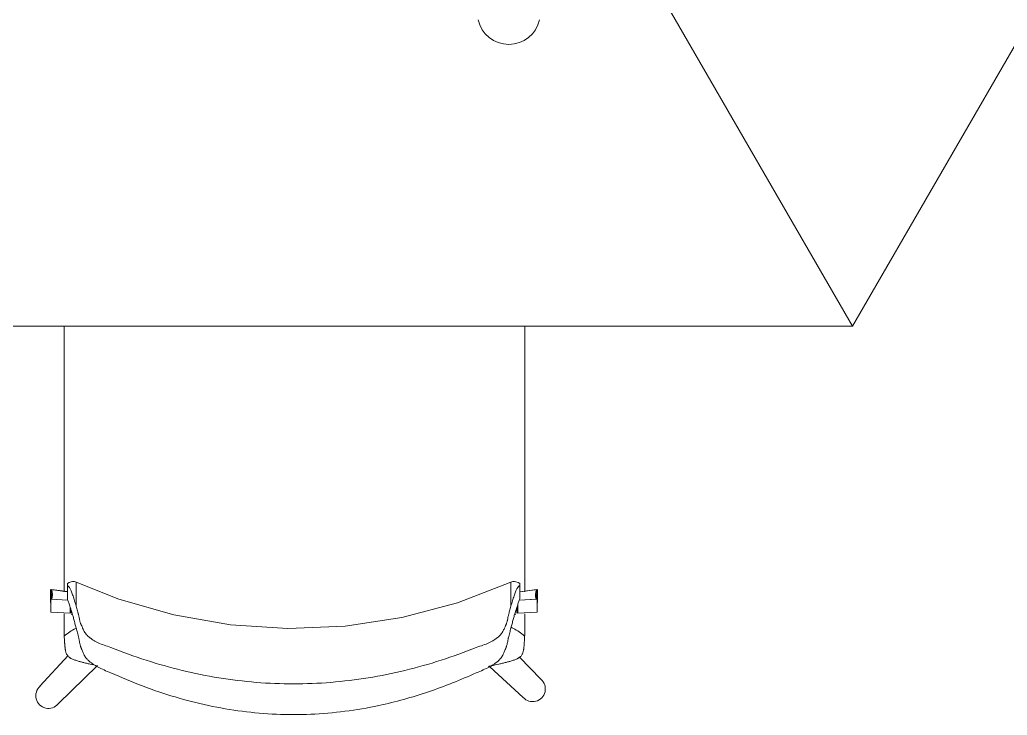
# Model space of a CAD drawing. Header units: millimetres. Extents: x 155927 to 326028, y -36033 to 97293.
# Drawn here: x 175118 to 176135, y 22365 to 23082 of the extents above; entities that cross this region are included whole.
import ezdxf

# ---------------------------------------------------------------- set-up
doc = ezdxf.new("R2010")
doc.units = ezdxf.units.MM
doc.header["$MEASUREMENT"] = 0
doc.layers.add('A-GENM', color=8, linetype='CONTINUOUS', lineweight=9)
doc.layers.add('I-FURN', color=8, linetype='CONTINUOUS', lineweight=9)

msp = doc.modelspace()

# ---------------------------------------------------------------- linework, layer by layer
at = {"layer": 'A-GENM'}
msp.add_arc((175621.3, 23089.1), 32.5, 192.6804, 347.3196, dxfattribs=at)
at = {"layer": 'I-FURN'}
for p, q in [((175975.4, 22766.1), (176550.3, 23762)), ((175975.4, 22766.1), (175573, 23462.9)), ((175573, 23462.9), (175975.4, 22766.1)), ((174825.4, 22766.1), (175975.4, 22766.1)), ((175168.3, 22502.3), (175166.6, 22501)), ((175166.6, 22485.3), (175166.6, 22499)), ((175170.5, 22503), (175168.3, 22502.3)), ((175172, 22503.2), (175170.5, 22503)), ((175173.9, 22503.1), (175172, 22503.2)), ((175175.7, 22502.6), (175173.9, 22503.1)), ((175219.6, 22485.1), (175175.7, 22502.6)), ((175623.4, 22502.6), (175568.3, 22481.3)), ((175623.4, 22502.6), (175625.3, 22503.1)), ((175625.3, 22503.1), (175627.1, 22503.2)), ((175627.1, 22503.2), (175628.6, 22503)), ((175628.6, 22503), (175630.8, 22502.3)), ((175630.8, 22502.3), (175632.6, 22501)), ((175632.6, 22485.3), (175632.6, 22499)), ((175166.6, 22492.7), (175149.4, 22494.8)), ((175149.4, 22494.8), (175149.4, 22481.5)), ((175166.6, 22492.8), (175150.3, 22494.8)), ((175649.7, 22494.8), (175632.6, 22492.7)), ((175650.7, 22494.8), (175632.6, 22492.6)), ((175650.7, 22481.4), (175650.7, 22494.8)), ((175149.7, 22485.1), (175167.1, 22483.9)), ((175149.7, 22471.7), (175149.7, 22485.1)), ((175276.4, 22468.7), (175219.6, 22485.1)), ((175568.3, 22481.3), (175511.2, 22466.2)), ((175630.4, 22470.4), (175630.4, 22479.2)), ((175632, 22483.9), (175649.4, 22485.1)), ((175632, 22483.8), (175650.4, 22485.1)), ((175650.4, 22485.1), (175650.4, 22471.7)), ((175169.6, 22470.4), (175149.7, 22471.7)), ((175169.6, 22476.3), (175169.6, 22470.4)), ((175170.6, 22473.4), (175170.6, 22470.4)), ((175334.6, 22458.5), (175276.4, 22468.7)), ((175629.5, 22470.4), (175629.5, 22476.3)), ((175650.4, 22471.7), (175630.4, 22470.4)), ((175393.7, 22454.7), (175334.6, 22458.5)), ((175511.2, 22466.2), (175452.7, 22457.2)), ((175452.7, 22457.2), (175393.7, 22454.7)), ((175167.4, 22426.8), (175138.4, 22395.3)), ((175654.3, 22402.5), (175632.2, 22425.2)), ((175157.1, 22377), (175197.8, 22416.5)), ((175601.7, 22415.3), (175636.1, 22383.7))]:
    msp.add_line(p, q, dxfattribs=at)
for centre, start, end in [((175645.8, 22392.5), 221.9896, 49.6059), ((175147.2, 22385.5), 131.9662, 319.5824)]:
    msp.add_arc(centre, 13.1, start, end, dxfattribs=at)
for centre, start_param, end_param in [((175132.9, 22489.4), 6.026179, 6.605675), ((175133.8, 22489.4), 6.026179, 6.605675), ((175666.2, 22489.4), 2.819103, 3.398599), ((175667.2, 22489.4), 2.819103, 3.398599), ((175132.9, 22476.1), 0.238848, 0.322489), ((175667.2, 22476), 2.819103, 2.902745)]:
    msp.add_ellipse(centre, major_axis=(17.4, 0), ratio=0.978487, start_param=start_param, end_param=end_param, dxfattribs=at)
for points, knots in [([(175163.2, 22492.4), (175163.2, 22493.1), (175163.2, 22496.4), (175163.2, 22502.3), (175163.2, 22510.1), (175163.2, 22517.8), (175163.2, 22527.9), (175163.2, 22540.3), (175163.2, 22552.5), (175163.2, 22562.4), (175163.2, 22570), (175163.2, 22577.6), (175163.2, 22587.6), (175163.2, 22600.1), (175163.2, 22615), (175163.2, 22630.1), (175163.2, 22645.3), (175163.2, 22660.2), (175163.2, 22672.7), (175163.2, 22682.8), (175163.2, 22690.5), (175163.2, 22698.1), (175163.2, 22708.1), (175163.2, 22720.6), (175163.2, 22733.1), (175163.2, 22743.1), (175163.2, 22750.8), (175163.2, 22758.4), (175163.2, 22763.5), (175163.2, 22766.2), (175163.2, 22766.4)], [-0.8977274, -0.8977274, -0.8977274, -0.8977274, -0.8928571, -0.875, -0.8571429, -0.8392857, -0.8214286, -0.7857143, -0.75, -0.7321429, -0.7142857, -0.6964286, -0.6785714, -0.6428571, -0.6071429, -0.5714286, -0.5357143, -0.5, -0.4642857, -0.4464286, -0.4285714, -0.4107143, -0.3928571, -0.3571429, -0.3214286, -0.3035714, -0.2857143, -0.2678571, -0.25, -0.2488464, -0.2488464, -0.2488464, -0.2488464]), ([(175637.8, 22766.4), (175637.8, 22766.3), (175637.8, 22761.2), (175637.8, 22750.9), (175637.8, 22735.6), (175637.8, 22720.5), (175637.8, 22707.9), (175637.8, 22697.8), (175637.8, 22690.1), (175637.8, 22682.5), (175637.8, 22672.5), (175637.8, 22660.1), (175637.8, 22647.8), (175637.8, 22637.8), (175637.8, 22630.2), (175637.8, 22622.7), (175637.8, 22612.7), (175637.8, 22600.2), (175637.8, 22587.8), (175637.8, 22577.7), (175637.8, 22570), (175637.8, 22562.3), (175637.8, 22552.3), (175637.8, 22539.8), (175637.8, 22524.7), (175637.8, 22509.3), (175637.8, 22498.5), (175637.8, 22493), (175637.8, 22492.5)], [-0.7507659, -0.7507659, -0.7507659, -0.7507659, -0.75, -0.7142857, -0.6785714, -0.6428571, -0.6071429, -0.5892857, -0.5714286, -0.5535714, -0.5357143, -0.5, -0.4642857, -0.4464286, -0.4285714, -0.4107143, -0.3928571, -0.3571429, -0.3214286, -0.3035714, -0.2857143, -0.2678571, -0.25, -0.2142857, -0.1785714, -0.1428571, -0.1071429, -0.103964, -0.103964, -0.103964, -0.103964]), ([(175166.6, 22499.3), (175166.6, 22499.7), (175166.6, 22500.5), (175166.6, 22501.1), (175166.6, 22501), (175166.6, 22500.3), (175166.6, 22499.5), (175166.6, 22499)], [0.4171888, 0.4171888, 0.4171888, 0.4171888, 0.5, 0.625, 0.75, 0.875, 1, 1, 1, 1]), ([(175175.7, 22477.7), (175175.7, 22480.7), (175175.7, 22486), (175175.7, 22492.4), (175175.7, 22497.2), (175175.7, 22499.8), (175175.7, 22501.3), (175175.7, 22501.7), (175175.7, 22502)], [0, 0, 0, 0, 0.1111111, 0.2222222, 0.3333333, 0.4444444, 0.5, 0.5555556, 0.5555556, 0.5555556, 0.5555556]), ([(175623.4, 22502), (175623.4, 22501.7), (175623.4, 22501), (175623.4, 22499.1), (175623.4, 22495.2), (175623.4, 22487.9), (175623.4, 22481.4), (175623.4, 22477.7)], [0.4444444, 0.4444444, 0.4444444, 0.4444444, 0.5138889, 0.5833333, 0.7222222, 0.8611111, 1, 1, 1, 1]), ([(175632.6, 22499), (175632.6, 22499.5), (175632.6, 22500.3), (175632.6, 22501), (175632.6, 22501.1), (175632.6, 22500.5), (175632.6, 22499.7), (175632.6, 22499.3)], [0, 0, 0, 0, 0.125, 0.25, 0.375, 0.5, 0.5837817, 0.5837817, 0.5837817, 0.5837817]), ([(175211.4, 22409.2), (175208.9, 22410.1), (175204.2, 22412), (175199.1, 22414.4), (175195.4, 22416.5), (175193, 22418.1), (175191.1, 22419.4), (175189.9, 22420.4), (175189.2, 22420.9), (175188.8, 22421.3), (175188.3, 22421.8), (175187.7, 22422.3), (175186.8, 22423.3), (175185.6, 22424.7), (175184.5, 22426.4), (175183.5, 22428.2), (175182.8, 22429.8), (175182.1, 22431.5), (175181.6, 22432.8), (175181.2, 22433.7), (175181, 22434.3), (175180.9, 22434.6), (175180.7, 22435), (175180.5, 22435.5), (175180.2, 22436.3), (175179.8, 22437.5), (175179.5, 22438.9), (175179.1, 22440.6), (175178.9, 22442.3), (175178.5, 22444), (175178.3, 22445.3), (175177.9, 22446.6), (175177.5, 22448.3), (175176.7, 22451.2), (175175.6, 22455.2), (175174.4, 22459.7), (175173.3, 22464), (175172.2, 22468.1), (175171.1, 22471.8), (175170, 22475.2), (175169.3, 22477.3), (175169, 22478.2)], [0, 0, 0, 0, 0.035714, 0.071429, 0.089286, 0.107143, 0.125, 0.133929, 0.138393, 0.142857, 0.147321, 0.151786, 0.160714, 0.178571, 0.196429, 0.214286, 0.232143, 0.25, 0.267857, 0.276786, 0.28125, 0.285714, 0.290179, 0.294643, 0.303571, 0.321429, 0.339286, 0.357143, 0.392857, 0.410714, 0.428571, 0.446429, 0.464286, 0.5, 0.571429, 0.642857, 0.714286, 0.785714, 0.857143, 0.928571, 1, 1, 1, 1]), ([(175630.1, 22478.2), (175629.4, 22476.3), (175628.4, 22473.1), (175626.9, 22468.1), (175625.8, 22464), (175624.7, 22459.7), (175623.5, 22455.2), (175622.4, 22451.2), (175621.5, 22447.9), (175621, 22445.7), (175620.6, 22444), (175620.3, 22442.3), (175620, 22440.6), (175619.6, 22438.9), (175619.3, 22437.5), (175618.9, 22436.3), (175618.6, 22435.5), (175618.4, 22435), (175618.2, 22434.6), (175618.1, 22434.3), (175617.9, 22433.7), (175617.5, 22432.8), (175617, 22431.5), (175616.3, 22429.8), (175615.6, 22428.2), (175614.6, 22426.4), (175613.5, 22424.7), (175612.4, 22423.3), (175611.4, 22422.3), (175610.8, 22421.8), (175610.4, 22421.3), (175609.9, 22420.9), (175609.2, 22420.4), (175608, 22419.4), (175606.1, 22418.1), (175603.7, 22416.5), (175600.1, 22414.4), (175594.9, 22412), (175590.2, 22410.1), (175587.7, 22409.2)], [0, 0, 0, 0, 0.142857, 0.214286, 0.285714, 0.357143, 0.428571, 0.5, 0.535714, 0.571429, 0.589286, 0.607143, 0.642857, 0.660714, 0.678571, 0.696429, 0.705357, 0.709821, 0.714286, 0.71875, 0.723214, 0.732143, 0.75, 0.767857, 0.785714, 0.803571, 0.821429, 0.839286, 0.848214, 0.852679, 0.857143, 0.861607, 0.866071, 0.875, 0.892857, 0.910714, 0.928571, 0.964286, 1, 1, 1, 1]), ([(175175.7, 22477.7), (175176.1, 22476.1), (175176.8, 22473.7), (175177.5, 22470.9), (175178, 22469.4), (175178.3, 22468.2), (175178.6, 22467), (175178.8, 22465.5), (175179.1, 22464.1), (175179.4, 22462.6), (175179.7, 22461.4), (175180, 22460.4), (175180.4, 22459.6), (175180.6, 22459.1), (175180.7, 22458.8), (175180.9, 22458.4), (175181.1, 22458), (175181.5, 22457.1), (175182, 22455.8), (175182.7, 22454.2), (175183.6, 22452.5), (175184.5, 22450.8), (175185.7, 22449.1), (175186.9, 22447.7), (175187.9, 22446.7), (175188.5, 22446.2), (175188.9, 22445.8), (175189.4, 22445.4), (175190.1, 22444.9), (175191.3, 22444.1), (175193.2, 22442.8), (175195.6, 22441.4), (175199.2, 22439.6), (175204.3, 22437.5), (175208.9, 22436), (175211.4, 22435.3)], [0, 0, 0, 0, 0.125, 0.1875, 0.21875, 0.25, 0.28125, 0.3125, 0.375, 0.40625, 0.4375, 0.46875, 0.484375, 0.492188, 0.5, 0.507812, 0.515625, 0.53125, 0.5625, 0.59375, 0.625, 0.65625, 0.6875, 0.71875, 0.734375, 0.742188, 0.75, 0.757812, 0.765625, 0.78125, 0.8125, 0.84375, 0.875, 0.9375, 1, 1, 1, 1]), ([(175587.7, 22435.3), (175590.2, 22436), (175594.8, 22437.5), (175599.9, 22439.6), (175603.5, 22441.4), (175605.9, 22442.8), (175607.8, 22444.1), (175609, 22444.9), (175609.7, 22445.4), (175610.2, 22445.8), (175610.6, 22446.2), (175611.2, 22446.7), (175612.2, 22447.7), (175613.4, 22449.1), (175614.6, 22450.8), (175615.5, 22452.5), (175616.4, 22454.2), (175617.1, 22455.8), (175617.6, 22457.1), (175618, 22458), (175618.2, 22458.4), (175618.4, 22458.8), (175618.6, 22459.1), (175618.8, 22459.6), (175619.1, 22460.4), (175619.4, 22461.4), (175619.7, 22462.6), (175620, 22464.1), (175620.3, 22465.5), (175620.5, 22467), (175620.8, 22468.2), (175621.2, 22469.4), (175621.6, 22470.9), (175622.3, 22473.7), (175623, 22476.1), (175623.4, 22477.7)], [0, 0, 0, 0, 0.0625, 0.125, 0.15625, 0.1875, 0.21875, 0.234375, 0.242188, 0.25, 0.257812, 0.265625, 0.28125, 0.3125, 0.34375, 0.375, 0.40625, 0.4375, 0.46875, 0.484375, 0.492188, 0.5, 0.507812, 0.515625, 0.53125, 0.5625, 0.59375, 0.625, 0.6875, 0.71875, 0.75, 0.78125, 0.8125, 0.875, 1, 1, 1, 1]), ([(175176, 22455.3), (175175.7, 22455.2), (175173.3, 22454), (175169.1, 22451.4), (175165.3, 22448.6), (175163.4, 22447)], [0.93933321, 0.93933321, 0.93933321, 0.93933321, 0.94444444, 0.97222222, 1, 1, 1, 1]), ([(175637.6, 22447), (175635.8, 22448.6), (175631.9, 22451.4), (175627.2, 22454.3), (175624.4, 22455.6), (175623.6, 22456)], [0, 0, 0, 0, 0.02777778, 0.05555556, 0.06696683, 0.06696683, 0.06696683, 0.06696683]), ([(175197.4, 22416.4), (175195.1, 22416.9), (175191.3, 22417.7), (175186.9, 22418.8), (175184.4, 22419.4), (175182.6, 22419.8), (175180.9, 22420.3), (175179.4, 22420.7), (175177.8, 22421.1), (175176, 22421.7), (175174.3, 22422.3), (175172.6, 22422.9), (175171.3, 22423.5), (175170.3, 22424), (175169.6, 22424.4), (175168.9, 22424.8), (175168, 22425.5), (175167.1, 22426.4), (175166.2, 22427.6), (175165.5, 22428.8), (175165.1, 22430), (175164.8, 22431.4), (175164.6, 22432.6), (175164.4, 22433.4), (175164.4, 22434), (175164.3, 22434.3), (175164.3, 22434.7), (175164.2, 22435.3), (175164.1, 22436.1), (175164, 22437.4), (175163.9, 22438.6), (175163.8, 22439.6), (175163.8, 22440.4), (175163.7, 22441.2), (175163.7, 22442.3), (175163.5, 22444.3), (175163.4, 22445.9), (175163.4, 22447)], [0, 0, 0, 0, 0.125, 0.1875, 0.21875, 0.25, 0.28125, 0.3125, 0.34375, 0.375, 0.40625, 0.4375, 0.46875, 0.484375, 0.5, 0.515625, 0.53125, 0.5625, 0.59375, 0.625, 0.65625, 0.6875, 0.71875, 0.734375, 0.742188, 0.75, 0.757812, 0.765625, 0.78125, 0.8125, 0.84375, 0.859375, 0.875, 0.890625, 0.90625, 0.9375, 1, 1, 1, 1]), ([(175637.6, 22447), (175637.6, 22445.9), (175637.5, 22444.3), (175637.4, 22442.3), (175637.3, 22441.2), (175637.2, 22440.4), (175637.2, 22439.6), (175637.1, 22438.6), (175637, 22437.4), (175636.9, 22436.1), (175636.8, 22435.3), (175636.7, 22434.7), (175636.7, 22434.3), (175636.7, 22434), (175636.6, 22433.4), (175636.5, 22432.6), (175636.2, 22431.4), (175635.9, 22430), (175635.5, 22428.8), (175634.8, 22427.6), (175633.9, 22426.4), (175633, 22425.5), (175632.1, 22424.8), (175631.4, 22424.4), (175630.7, 22424), (175629.8, 22423.5), (175628.4, 22422.9), (175626.8, 22422.3), (175625, 22421.7), (175623.2, 22421.1), (175621.6, 22420.7), (175620.1, 22420.3), (175618.4, 22419.8), (175616.6, 22419.4), (175614.1, 22418.8), (175609.7, 22417.7), (175605.9, 22416.9), (175603.6, 22416.4)], [0, 0, 0, 0, 0.0625, 0.09375, 0.109375, 0.125, 0.140625, 0.15625, 0.1875, 0.21875, 0.234375, 0.242188, 0.25, 0.257812, 0.265625, 0.28125, 0.3125, 0.34375, 0.375, 0.40625, 0.4375, 0.46875, 0.484375, 0.5, 0.515625, 0.53125, 0.5625, 0.59375, 0.625, 0.65625, 0.6875, 0.71875, 0.75, 0.78125, 0.8125, 0.875, 1, 1, 1, 1]), ([(175211.4, 22435.3), (175223.4, 22430.4), (175247.5, 22421.6), (175297.1, 22407.6), (175360.8, 22397.2), (175438.3, 22397.2), (175502, 22407.6), (175551.6, 22421.6), (175575.8, 22430.4), (175587.7, 22435.3)], [-1, -1, -1, -1, -0.9, -0.8, -0.6, -0.4, -0.2, -0.1, 0, 0, 0, 0]), ([(175587.7, 22409.2), (175571.6, 22401.8), (175538.8, 22388.6), (175481.9, 22372.8), (175417.3, 22364.3), (175346.4, 22367.5), (175288.6, 22380), (175243.9, 22395.1), (175222.1, 22404.3), (175211.4, 22409.2)], [-1, -1, -1, -1, -0.863636, -0.727273, -0.545455, -0.363636, -0.181818, -0.090909, 0, 0, 0, 0])]:
    msp.add_open_spline(points, degree=3, knots=knots, dxfattribs=at)
for points in [[(175166.6, 22499), (175167, 22498.8), (175167.9, 22498.1), (175169.4, 22495.9), (175170.9, 22492.7), (175172.4, 22488.5), (175174, 22483.5), (175175.1, 22479.7), (175175.7, 22477.7)], [(175623.4, 22477.7), (175624, 22479.7), (175625.1, 22483.5), (175626.7, 22488.5), (175628.2, 22492.7), (175629.7, 22495.9), (175631.2, 22498.1), (175632.1, 22498.8), (175632.6, 22499)], [(175169, 22478.2), (175168.6, 22479.5), (175167.8, 22482), (175166.9, 22484.3), (175166.6, 22485.3)], [(175632.6, 22485.3), (175632.2, 22484.3), (175631.4, 22482), (175630.5, 22479.5), (175630.1, 22478.2)], [(175163.2, 22450.9), (175163.2, 22457), (175163.2, 22463.3), (175163.2, 22469.8)], [(175170.7, 22469.6), (175171.1, 22469.3), (175171.5, 22469.1), (175171.9, 22468.8)], [(175627.2, 22468.8), (175627.6, 22469.1), (175628, 22469.3), (175628.4, 22469.6)], [(175637.8, 22469.8), (175637.8, 22463.3), (175637.8, 22457), (175637.8, 22450.9)], [(175163.4, 22447), (175163.3, 22447.6), (175163.3, 22448.9), (175163.2, 22450.2), (175163.2, 22450.9)], [(175637.8, 22450.9), (175637.8, 22450.2), (175637.7, 22448.9), (175637.7, 22447.6), (175637.6, 22447)], [(175599.9, 22415.7), (175601.2, 22416), (175602.4, 22416.2), (175603.6, 22416.4)], [(175603.6, 22416.4), (175602.4, 22416.2), (175601.2, 22416), (175600, 22415.7)]]:
    msp.add_open_spline(points, degree=3, dxfattribs=at)

doc.saveas('drawing.dxf')
